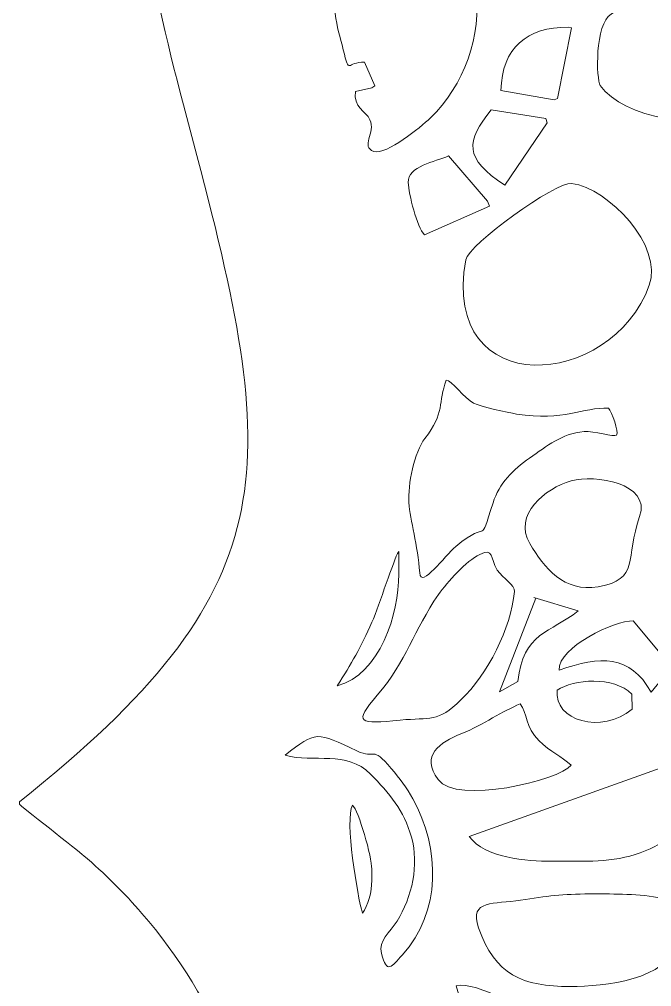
# Model space of a CAD drawing. Header units: centimetres. Extents: x -12.8 to 12.9, y -13.4 to 12.5.
# Drawn here: x -12.83 to -7.76, y -1.97 to 5.78 of the extents above; entities that cross this region are included whole.
import ezdxf

# ---------------------------------------------------------------- set-up
doc = ezdxf.new("R2010")
doc.units = ezdxf.units.CM
doc.header["$MEASUREMENT"] = 0
doc.layers.add('Layer 1', color=7, linetype='Continuous')

msp = doc.modelspace()

# ---------------------------------------------------------------- linework, layer by layer
at = {"layer": 'Layer 1', "lineweight": 18}
msp.add_open_spline([(-12.82897, -0.49228), (-12.82897, -0.49228), (-12.82892, -0.51233), (-12.82892, -0.51233), (-12.82892, -0.51233), (-12.82892, -0.51249), (-12.35687, -0.88576), (-12.31233, -0.92372), (-12.31233, -0.92372), (-12.14987, -1.06213), (-11.98564, -1.22404), (-11.84635, -1.38572), (-11.84635, -1.38572), (-11.55381, -1.72527), (-11.29671, -2.12252), (-11.15388, -2.54949), (-11.15388, -2.54949), (-10.80538, -3.5913), (-11.10411, -4.65563), (-11.40417, -5.67433), (-11.40417, -5.67433), (-12.05191, -7.87346), (-12.51896, -9.44732), (-10.68637, -11.24851), (-10.68637, -11.24851), (-8.86706, -13.03662), (-7.29059, -12.60501), (-5.0938, -11.96206), (-5.0938, -11.96206), (-4.10114, -11.67154), (-2.99434, -11.32775), (-1.97872, -11.68451), (-1.97872, -11.68451), (-1.5341, -11.8407), (-1.17382, -12.0742), (-0.82366, -12.38591), (-0.82366, -12.38591), (-0.6377, -12.55145), (0.01528, -13.39027), (0.03716, -13.4037), (0.03716, -13.4037), (0.0438, -13.39958), (0.72764, -12.55809), (0.88067, -12.41385), (0.88067, -12.41385), (1.21162, -12.10191), (1.5809, -11.84603), (2.00974, -11.68695), (2.00974, -11.68695), (3.05761, -11.29825), (4.11515, -11.60631), (5.14623, -11.89343), (5.14623, -11.89343), (7.34104, -12.50461), (8.89984, -13.01156), (10.70487, -11.17004), (10.70487, -11.17004), (12.48371, -9.35525), (12.06745, -7.7576), (11.48128, -5.55837), (11.48128, -5.55837), (10.90783, -3.40685), (10.75421, -1.68502), (12.92809, -0.39818), (12.92809, -0.39818), (12.92809, -0.39818), (12.92619, -0.37885), (12.92619, -0.37885), (12.92619, -0.37885), (12.92693, -0.37155), (12.45383, -0.00758), (12.40752, 0.03047), (12.40752, 0.03047), (12.24307, 0.16552), (12.07619, 0.32653), (11.93339, 0.48434), (11.93339, 0.48434), (11.63218, 0.81719), (11.37551, 1.2052), (11.22193, 1.62881), (11.22193, 1.62881), (10.84135, 2.67858), (11.1319, 3.71668), (11.44951, 4.74394), (11.44951, 4.74394), (12.10974, 6.8794), (12.6019, 8.55762), (10.81746, 10.32323), (10.81746, 10.32323), (9.03925, 12.0827), (7.43456, 11.79432), (5.23723, 11.13727), (5.23723, 11.13727), (2.63116, 10.35801), (1.75687, 10.43303), (0.03714, 12.5122), (0.03714, 12.5122), (-1.57672, 10.47636), (-2.52346, 10.22275), (-5.06044, 10.9908), (-5.06044, 10.9908), (-7.19874, 11.63818), (-8.87598, 12.13228), (-10.63208, 10.32532), (-10.63208, 10.32532), (-12.40525, 8.50083), (-11.99, 6.89218), (-11.40668, 4.68982), (-11.40668, 4.68982), (-10.73071, 2.13781), (-10.69689, 1.20725), (-12.82901, -0.49229), (-12.82901, -0.49229), (-12.82901, -0.49229), (-12.82897, -0.49228), (-12.82897, -0.49228)], degree=3, knots=[0, 0, 0, 0, 0.0333333, 0.0333333, 0.0333333, 0.0333333, 0.0666667, 0.0666667, 0.0666667, 0.0666667, 0.1, 0.1, 0.1, 0.1, 0.1333333, 0.1333333, 0.1333333, 0.1333333, 0.1666667, 0.1666667, 0.1666667, 0.1666667, 0.2, 0.2, 0.2, 0.2, 0.2333333, 0.2333333, 0.2333333, 0.2333333, 0.2666667, 0.2666667, 0.2666667, 0.2666667, 0.3, 0.3, 0.3, 0.3, 0.3333333, 0.3333333, 0.3333333, 0.3333333, 0.3666667, 0.3666667, 0.3666667, 0.3666667, 0.4, 0.4, 0.4, 0.4, 0.4333333, 0.4333333, 0.4333333, 0.4333333, 0.4666667, 0.4666667, 0.4666667, 0.4666667, 0.5, 0.5, 0.5, 0.5, 0.5333333, 0.5333333, 0.5333333, 0.5333333, 0.5666667, 0.5666667, 0.5666667, 0.5666667, 0.6, 0.6, 0.6, 0.6, 0.6333333, 0.6333333, 0.6333333, 0.6333333, 0.6666667, 0.6666667, 0.6666667, 0.6666667, 0.7, 0.7, 0.7, 0.7, 0.7333333, 0.7333333, 0.7333333, 0.7333333, 0.7666667, 0.7666667, 0.7666667, 0.7666667, 0.8, 0.8, 0.8, 0.8, 0.8333333, 0.8333333, 0.8333333, 0.8333333, 0.8666667, 0.8666667, 0.8666667, 0.8666667, 0.9, 0.9, 0.9, 0.9, 0.9333333, 0.9333333, 0.9333333, 0.9333333, 1, 1, 1, 1], dxfattribs=at)
at = {"layer": 'Layer 1', "color": 4, "lineweight": 18}
for points, knots in [([(-10.06158, 5.4382), (-10.06158, 5.4382), (-9.98049, 5.24928), (-9.98049, 5.24928), (-9.98049, 5.24928), (-9.98049, 5.24928), (-10.00342, 5.23259), (-10.00342, 5.23259), (-10.00342, 5.23259), (-10.00342, 5.23259), (-10.1348, 5.20473), (-10.1348, 5.20473), (-10.1348, 5.20473), (-10.15431, 5.07602), (-10.05284, 5.05002), (-10.0184, 4.97666), (-10.0184, 4.97666), (-9.97152, 4.87683), (-10.09709, 4.75737), (-9.9872, 4.72412), (-9.9872, 4.72412), (-9.88581, 4.69344), (-9.61179, 4.91762), (-9.53631, 4.99031), (-9.53631, 4.99031), (-9.26237, 5.25415), (-9.11835, 5.65026), (-9.16944, 6.02984), (-9.16944, 6.02984), (-9.22753, 6.46151), (-9.82562, 6.4467), (-10.1169, 6.25053), (-10.1169, 6.25053), (-10.48105, 6.0053), (-10.33726, 6.24324), (-10.2963, 5.82972), (-10.2963, 5.82972), (-10.28516, 5.71739), (-10.25735, 5.64589), (-10.23214, 5.53814), (-10.23214, 5.53814), (-10.18226, 5.32491), (-10.20552, 5.44707), (-10.06158, 5.4382)], [0, 0, 0, 0, 0.0833333, 0.0833333, 0.0833333, 0.0833333, 0.1666667, 0.1666667, 0.1666667, 0.1666667, 0.25, 0.25, 0.25, 0.25, 0.3333333, 0.3333333, 0.3333333, 0.3333333, 0.4166667, 0.4166667, 0.4166667, 0.4166667, 0.5, 0.5, 0.5, 0.5, 0.5833333, 0.5833333, 0.5833333, 0.5833333, 0.6666667, 0.6666667, 0.6666667, 0.6666667, 0.75, 0.75, 0.75, 0.75, 0.8333333, 0.8333333, 0.8333333, 0.8333333, 1, 1, 1, 1]), ([(-7.64058, 6.09113), (-7.70382, 6.07117), (-7.99872, 5.87729), (-8.08507, 5.82509), (-8.08507, 5.82509), (-8.2175, 5.74502), (-8.20542, 5.29912), (-8.1722, 5.25098), (-8.1722, 5.25098), (-7.98987, 4.98683), (-7.34392, 4.89876), (-7.06556, 4.99092), (-7.06556, 4.99092), (-6.98805, 5.01657), (-6.90205, 5.07537), (-6.85398, 5.14196), (-6.85398, 5.14196), (-6.78236, 5.24114), (-6.96084, 5.22045), (-7.04526, 5.23461), (-7.04526, 5.23461), (-7.27268, 5.27274), (-7.37486, 5.44884), (-7.21887, 5.63846), (-7.21887, 5.63846), (-7.06987, 5.81958), (-6.85916, 5.83985), (-7.08555, 5.96682), (-7.08555, 5.96682), (-7.24745, 6.0576), (-7.45206, 6.15056), (-7.64058, 6.09113)], [0, 0, 0, 0, 0.1111111, 0.1111111, 0.1111111, 0.1111111, 0.2222222, 0.2222222, 0.2222222, 0.2222222, 0.3333333, 0.3333333, 0.3333333, 0.3333333, 0.4444444, 0.4444444, 0.4444444, 0.4444444, 0.5555556, 0.5555556, 0.5555556, 0.5555556, 0.6666667, 0.6666667, 0.6666667, 0.6666667, 0.7777778, 0.7777778, 0.7777778, 0.7777778, 1, 1, 1, 1]), ([(-8.96891, 5.21071), (-8.96891, 5.21071), (-8.54271, 5.13747), (-8.54271, 5.13747), (-8.54271, 5.13747), (-8.54271, 5.13747), (-8.51518, 5.14773), (-8.51518, 5.14773), (-8.51518, 5.14773), (-8.51518, 5.14773), (-8.40437, 5.71576), (-8.40437, 5.71576), (-8.40437, 5.71576), (-8.40437, 5.71576), (-8.42829, 5.72042), (-8.42829, 5.72042), (-8.42829, 5.72042), (-8.75934, 5.72003), (-8.96178, 5.55553), (-8.96891, 5.21071)], [0, 0, 0, 0, 0.1666667, 0.1666667, 0.1666667, 0.1666667, 0.3333333, 0.3333333, 0.3333333, 0.3333333, 0.5, 0.5, 0.5, 0.5, 0.6666667, 0.6666667, 0.6666667, 0.6666667, 1, 1, 1, 1]), ([(-8.93803, 4.45384), (-8.93803, 4.45384), (-8.59705, 4.95326), (-8.59705, 4.95326), (-8.59705, 4.95326), (-8.59705, 4.95326), (-8.60951, 4.988), (-8.60951, 4.988), (-8.60951, 4.988), (-8.60951, 4.988), (-9.04624, 5.05745), (-9.04624, 5.05745), (-9.04624, 5.05745), (-9.24713, 4.80206), (-9.26985, 4.66801), (-8.93803, 4.45384)], [0, 0, 0, 0, 0.2, 0.2, 0.2, 0.2, 0.4, 0.4, 0.4, 0.4, 0.6, 0.6, 0.6, 0.6, 1, 1, 1, 1]), ([(-9.58133, 4.05525), (-9.58133, 4.05525), (-9.06172, 4.28504), (-9.06172, 4.28504), (-9.06172, 4.28504), (-9.06172, 4.28504), (-9.07534, 4.32433), (-9.07534, 4.32433), (-9.07534, 4.32433), (-9.07534, 4.32433), (-9.38883, 4.68719), (-9.38883, 4.68719), (-9.38883, 4.68719), (-9.49473, 4.63894), (-9.71805, 4.60897), (-9.71125, 4.47322), (-9.71125, 4.47322), (-9.70685, 4.38496), (-9.64415, 4.11443), (-9.58133, 4.05525)], [0, 0, 0, 0, 0.1666667, 0.1666667, 0.1666667, 0.1666667, 0.3333333, 0.3333333, 0.3333333, 0.3333333, 0.5, 0.5, 0.5, 0.5, 0.6666667, 0.6666667, 0.6666667, 0.6666667, 1, 1, 1, 1]), ([(-7.77959, 3.65062), (-7.66683, 3.9631), (-8.10361, 4.42757), (-8.40322, 4.46667), (-8.40322, 4.46667), (-8.52814, 4.48298), (-9.22967, 3.97465), (-9.2507, 3.85513), (-9.2507, 3.85513), (-9.45225, 2.70965), (-8.08054, 2.81671), (-7.77959, 3.65062)], [0, 0, 0, 0, 0.25, 0.25, 0.25, 0.25, 0.5, 0.5, 0.5, 0.5, 1, 1, 1, 1]), ([(-9.40716, 2.88892), (-9.4743, 2.71231), (-9.4164, 2.62424), (-9.57795, 2.42153), (-9.57795, 2.42153), (-9.66373, 2.31389), (-9.71557, 2.04908), (-9.70629, 1.90742), (-9.70629, 1.90742), (-9.69691, 1.76448), (-9.63553, 1.56701), (-9.61941, 1.34316), (-9.61941, 1.34316), (-9.61003, 1.21299), (-9.41957, 1.48133), (-9.33024, 1.55599), (-9.33024, 1.55599), (-9.04489, 1.79442), (-9.1537, 1.53317), (-9.03224, 1.90671), (-9.03224, 1.90671), (-8.98269, 2.0591), (-8.86987, 2.17512), (-8.7404, 2.26363), (-8.7404, 2.26363), (-8.59441, 2.36338), (-8.48731, 2.45823), (-8.30283, 2.47733), (-8.30283, 2.47733), (-8.22355, 2.48555), (-8.06225, 2.43002), (-8.04286, 2.4491), (-8.04286, 2.4491), (-8.02013, 2.4715), (-8.08204, 2.63808), (-8.10698, 2.66418), (-8.10698, 2.66418), (-8.31384, 2.67348), (-8.46187, 2.55886), (-8.84326, 2.61783), (-8.84326, 2.61783), (-8.91616, 2.6291), (-9.1278, 2.6754), (-9.18793, 2.70574), (-9.18793, 2.70574), (-9.26052, 2.74237), (-9.36771, 2.89306), (-9.40716, 2.88892)], [0, 0, 0, 0, 0.0769231, 0.0769231, 0.0769231, 0.0769231, 0.1538462, 0.1538462, 0.1538462, 0.1538462, 0.2307692, 0.2307692, 0.2307692, 0.2307692, 0.3076923, 0.3076923, 0.3076923, 0.3076923, 0.3846154, 0.3846154, 0.3846154, 0.3846154, 0.4615385, 0.4615385, 0.4615385, 0.4615385, 0.5384615, 0.5384615, 0.5384615, 0.5384615, 0.6153846, 0.6153846, 0.6153846, 0.6153846, 0.6923077, 0.6923077, 0.6923077, 0.6923077, 0.7692308, 0.7692308, 0.7692308, 0.7692308, 0.8461538, 0.8461538, 0.8461538, 0.8461538, 1, 1, 1, 1]), ([(-7.85682, 1.7971), (-7.76311, 2.0664), (-8.21975, 2.13312), (-8.40448, 2.08221), (-8.40448, 2.08221), (-8.61611, 2.02389), (-8.87195, 1.80694), (-8.73819, 1.58019), (-8.73819, 1.58019), (-8.62206, 1.3833), (-8.4638, 1.18502), (-8.18995, 1.23293), (-8.18995, 1.23293), (-7.85212, 1.29203), (-7.97469, 1.45834), (-7.85682, 1.7971)], [0, 0, 0, 0, 0.2, 0.2, 0.2, 0.2, 0.4, 0.4, 0.4, 0.4, 0.6, 0.6, 0.6, 0.6, 1, 1, 1, 1]), ([(-10.28183, 0.43785), (-9.93549, 0.53074), (-9.78755, 1.01579), (-9.78755, 1.33374), (-9.78755, 1.33374), (-9.78755, 1.33374), (-9.78755, 1.41096), (-9.78755, 1.41096), (-9.78755, 1.41096), (-9.78755, 1.41096), (-9.78812, 1.51599), (-9.78812, 1.51599), (-9.78812, 1.51599), (-9.83181, 1.44597), (-9.93975, 1.08953), (-10.00387, 0.94764), (-10.00387, 0.94764), (-10.09346, 0.74933), (-10.16608, 0.6143), (-10.28183, 0.43785)], [0, 0, 0, 0, 0.1666667, 0.1666667, 0.1666667, 0.1666667, 0.3333333, 0.3333333, 0.3333333, 0.3333333, 0.5, 0.5, 0.5, 0.5, 0.6666667, 0.6666667, 0.6666667, 0.6666667, 1, 1, 1, 1]), ([(-8.86081, 1.19468), (-8.85615, 1.24903), (-8.95274, 1.29616), (-8.99766, 1.36665), (-8.99766, 1.36665), (-9.05932, 1.46347), (-9.02348, 1.5477), (-9.13807, 1.49256), (-9.13807, 1.49256), (-9.24623, 1.44053), (-9.39958, 1.27033), (-9.46943, 1.17001), (-9.46943, 1.17001), (-9.67127, 0.88001), (-9.72055, 0.64158), (-9.96023, 0.36327), (-9.96023, 0.36327), (-10.15562, 0.13632), (-10.10499, 0.13107), (-9.77572, 0.16343), (-9.77572, 0.16343), (-9.5313, 0.18744), (-9.47853, 0.14146), (-9.28905, 0.32545), (-9.28905, 0.32545), (-9.07541, 0.5329), (-8.88621, 0.89886), (-8.86081, 1.19468)], [0, 0, 0, 0, 0.125, 0.125, 0.125, 0.125, 0.25, 0.25, 0.25, 0.25, 0.375, 0.375, 0.375, 0.375, 0.5, 0.5, 0.5, 0.5, 0.625, 0.625, 0.625, 0.625, 0.75, 0.75, 0.75, 0.75, 1, 1, 1, 1]), ([(-8.83331, 0.47221), (-8.79422, 0.86646), (-8.56734, 0.86539), (-8.34995, 1.03918), (-8.34995, 1.03918), (-8.34995, 1.03918), (-8.70511, 1.14609), (-8.70511, 1.14609), (-8.70511, 1.14609), (-8.70511, 1.14609), (-8.69005, 1.14024), (-8.69005, 1.14024), (-8.69005, 1.14024), (-8.69005, 1.14024), (-8.9793, 0.38959), (-8.9793, 0.38959), (-8.9793, 0.38959), (-8.9793, 0.38959), (-8.83331, 0.47221), (-8.83331, 0.47221)], [0, 0, 0, 0, 0.1666667, 0.1666667, 0.1666667, 0.1666667, 0.3333333, 0.3333333, 0.3333333, 0.3333333, 0.5, 0.5, 0.5, 0.5, 0.6666667, 0.6666667, 0.6666667, 0.6666667, 1, 1, 1, 1]), ([(-8.50204, 0.56495), (-8.1724, 0.67972), (-7.93452, 0.69111), (-7.76562, 0.38887), (-7.76562, 0.38887), (-7.76562, 0.38887), (-7.59301, 0.59613), (-7.59301, 0.59613), (-7.59301, 0.59613), (-7.59301, 0.59613), (-7.61271, 0.60422), (-7.61271, 0.60422), (-7.61271, 0.60422), (-7.61271, 0.60422), (-7.90776, 0.95917), (-7.90776, 0.95917), (-7.90776, 0.95917), (-8.05917, 0.96284), (-8.50866, 0.74901), (-8.50204, 0.56495)], [0, 0, 0, 0, 0.1666667, 0.1666667, 0.1666667, 0.1666667, 0.3333333, 0.3333333, 0.3333333, 0.3333333, 0.5, 0.5, 0.5, 0.5, 0.6666667, 0.6666667, 0.6666667, 0.6666667, 1, 1, 1, 1]), ([(-8.51751, 0.40346), (-8.5497, 0.16228), (-8.15905, 0.04545), (-7.91797, 0.25188), (-7.91797, 0.25188), (-7.91797, 0.25188), (-7.91993, 0.37204), (-7.91993, 0.37204), (-7.91993, 0.37204), (-8.06365, 0.51722), (-8.38747, 0.4925), (-8.51751, 0.40346)], [0, 0, 0, 0, 0.25, 0.25, 0.25, 0.25, 0.5, 0.5, 0.5, 0.5, 1, 1, 1, 1]), ([(-8.81438, 0.29419), (-8.95012, 0.23976), (-9.11188, 0.12484), (-9.28267, 0.05648), (-9.28267, 0.05648), (-9.4647, -0.01636), (-9.6129, -0.11925), (-9.473, -0.31325), (-9.473, -0.31325), (-9.32509, -0.51838), (-8.50346, -0.3202), (-8.40474, -0.19827), (-8.40474, -0.19827), (-8.48668, -0.12693), (-8.56913, -0.09521), (-8.6647, 0.00066), (-8.6647, 0.00066), (-8.7712, 0.10753), (-8.75803, 0.21828), (-8.81438, 0.29419)], [0, 0, 0, 0, 0.1666667, 0.1666667, 0.1666667, 0.1666667, 0.3333333, 0.3333333, 0.3333333, 0.3333333, 0.5, 0.5, 0.5, 0.5, 0.6666667, 0.6666667, 0.6666667, 0.6666667, 1, 1, 1, 1]), ([(-9.80155, -1.44809), (-9.85904, -1.54072), (-9.95318, -1.60305), (-9.92694, -1.70697), (-9.92694, -1.70697), (-9.88367, -1.87828), (-9.84507, -1.81381), (-9.7603, -1.7202), (-9.7603, -1.7202), (-9.44512, -1.3722), (-9.45394, -0.86954), (-9.67467, -0.46871), (-9.67467, -0.46871), (-9.72542, -0.37656), (-9.78063, -0.30502), (-9.84787, -0.22487), (-9.84787, -0.22487), (-10.01101, -0.03038), (-9.96907, -0.1574), (-10.12334, -0.08326), (-10.12334, -0.08326), (-10.44405, 0.07085), (-10.4501, 0.07861), (-10.69888, -0.11821), (-10.69888, -0.11821), (-10.46722, -0.18153), (-10.20552, -0.07566), (-10.01522, -0.26864), (-10.01522, -0.26864), (-9.86113, -0.42489), (-9.74787, -0.55712), (-9.6864, -0.77396), (-9.6864, -0.77396), (-9.62294, -0.99783), (-9.68084, -1.25358), (-9.80155, -1.44809)], [0, 0, 0, 0, 0.1, 0.1, 0.1, 0.1, 0.2, 0.2, 0.2, 0.2, 0.3, 0.3, 0.3, 0.3, 0.4, 0.4, 0.4, 0.4, 0.5, 0.5, 0.5, 0.5, 0.6, 0.6, 0.6, 0.6, 0.7, 0.7, 0.7, 0.7, 0.8, 0.8, 0.8, 0.8, 1, 1, 1, 1]), ([(-8.27387, -0.9678), (-8.04759, -0.9678), (-7.81285, -0.91813), (-7.62477, -0.78275), (-7.62477, -0.78275), (-7.47715, -0.67647), (-7.49583, -0.67894), (-7.55634, -0.54433), (-7.55634, -0.54433), (-7.62133, -0.39973), (-7.60554, -0.36311), (-7.64058, -0.22637), (-7.64058, -0.22637), (-7.64058, -0.22637), (-7.6477, -0.20644), (-7.6477, -0.20644), (-7.6477, -0.20644), (-7.6477, -0.20644), (-9.22213, -0.76879), (-9.22213, -0.76879), (-9.22213, -0.76879), (-9.10196, -0.94297), (-8.75529, -0.9678), (-8.56734, -0.9678), (-8.56734, -0.9678), (-8.56734, -0.9678), (-8.27387, -0.9678), (-8.27387, -0.9678)], [0, 0, 0, 0, 0.125, 0.125, 0.125, 0.125, 0.25, 0.25, 0.25, 0.25, 0.375, 0.375, 0.375, 0.375, 0.5, 0.5, 0.5, 0.5, 0.625, 0.625, 0.625, 0.625, 0.75, 0.75, 0.75, 0.75, 1, 1, 1, 1]), ([(-10.15959, -0.51844), (-10.22166, -0.63095), (-10.11804, -1.25412), (-10.07967, -1.38341), (-10.07967, -1.38341), (-10.03238, -1.32819), (-10.00379, -1.21181), (-10.00379, -1.12217), (-10.00379, -1.12217), (-10.00379, -1.12217), (-10.00379, -1.0295), (-10.00379, -1.0295), (-10.00379, -1.0295), (-10.00379, -0.939), (-10.10848, -0.55547), (-10.15959, -0.51844)], [0, 0, 0, 0, 0.2, 0.2, 0.2, 0.2, 0.4, 0.4, 0.4, 0.4, 0.6, 0.6, 0.6, 0.6, 1, 1, 1, 1]), ([(-8.25842, -1.23035), (-8.46939, -1.23035), (-8.60536, -1.24659), (-8.81066, -1.2805), (-8.81066, -1.2805), (-9.02079, -1.31523), (-9.22724, -1.27079), (-9.14798, -1.50133), (-9.14798, -1.50133), (-9.01829, -1.87856), (-8.79451, -1.97319), (-8.41258, -1.97255), (-8.41258, -1.97255), (-8.13869, -1.9721), (-7.62951, -1.92093), (-7.55904, -1.62081), (-7.55904, -1.62081), (-7.51077, -1.41523), (-7.35844, -1.35603), (-7.6143, -1.28126), (-7.6143, -1.28126), (-7.78292, -1.23198), (-7.99008, -1.23035), (-8.16574, -1.23035), (-8.16574, -1.23035), (-8.16574, -1.23035), (-8.25842, -1.23035), (-8.25842, -1.23035)], [0, 0, 0, 0, 0.125, 0.125, 0.125, 0.125, 0.25, 0.25, 0.25, 0.25, 0.375, 0.375, 0.375, 0.375, 0.5, 0.5, 0.5, 0.5, 0.625, 0.625, 0.625, 0.625, 0.75, 0.75, 0.75, 0.75, 1, 1, 1, 1]), ([(-9.3273, -1.96602), (-9.20054, -2.37454), (-9.25205, -2.43533), (-8.91102, -2.77887), (-8.91102, -2.77887), (-8.77916, -2.91172), (-8.31778, -3.33099), (-8.12813, -3.15247), (-8.12813, -3.15247), (-7.76093, -2.80677), (-8.99078, -1.89994), (-9.3273, -1.96602)], [0, 0, 0, 0, 0.25, 0.25, 0.25, 0.25, 0.5, 0.5, 0.5, 0.5, 1, 1, 1, 1])]:
    msp.add_open_spline(points, degree=3, knots=knots, dxfattribs=at)

doc.saveas('drawing.dxf')
